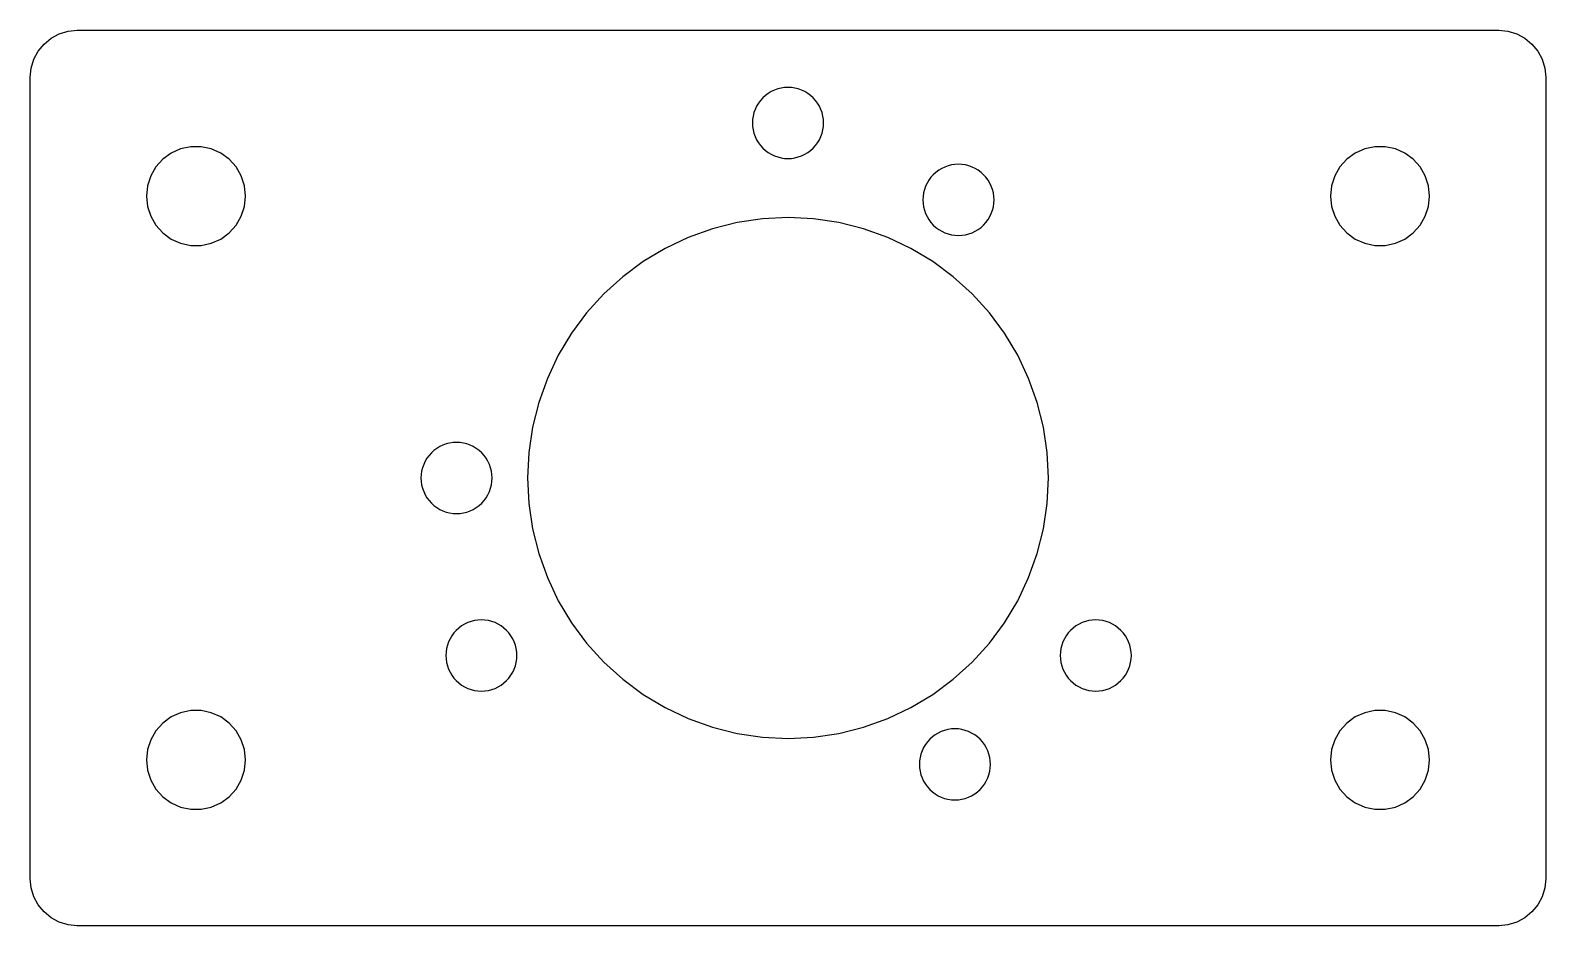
# Model space of a CAD drawing. Header units: millimetres. Extents: x 33 to 97, y -18.9 to 18.9.
import ezdxf

# ---------------------------------------------------------------- set-up
doc = ezdxf.new("R2010")
doc.units = ezdxf.units.MM
doc.layers.get('0').update_dxf_attribs({"linetype": 'CONTINUOUS'})

msp = doc.modelspace()

# ---------------------------------------------------------------- linework, layer by layer
for points in [[(95.024, -18.916), (34.976, -18.916), (34.59, -18.878), (34.218, -18.765), (33.876, -18.582), (33.575, -18.335), (33.329, -18.035), (33.146, -17.692), (33.033, -17.32), (32.995, -16.933), (32.995, 16.932), (33.033, 17.318), (33.146, 17.691), (33.329, 18.033), (33.575, 18.335), (33.876, 18.581), (34.218, 18.765), (34.59, 18.877), (34.976, 18.915), (95.024, 18.915), (95.41, 18.877), (95.782, 18.765), (96.124, 18.581), (96.425, 18.335), (96.671, 18.033), (96.854, 17.691), (96.967, 17.318), (97.005, 16.932), (97.005, -16.933), (96.967, -17.32), (96.854, -17.692), (96.671, -18.035), (96.425, -18.335), (96.124, -18.582), (95.782, -18.765), (95.41, -18.878)], [(64.292, 13.675), (64.425, 13.612), (64.564, 13.562), (64.707, 13.526), (64.853, 13.505), (65, 13.498), (65.147, 13.505), (65.293, 13.526), (65.436, 13.562), (65.575, 13.612), (65.708, 13.675), (65.835, 13.751), (65.953, 13.839), (66.062, 13.938), (66.161, 14.047), (66.249, 14.165), (66.325, 14.292), (66.388, 14.425), (66.438, 14.564), (66.474, 14.707), (66.495, 14.853), (66.502, 15), (66.495, 15.147), (66.474, 15.293), (66.438, 15.436), (66.388, 15.575), (66.325, 15.708), (66.249, 15.835), (66.161, 15.953), (66.062, 16.062), (65.953, 16.161), (65.835, 16.249), (65.708, 16.325), (65.575, 16.388), (65.436, 16.438), (65.293, 16.474), (65.147, 16.495), (65, 16.503), (64.853, 16.495), (64.707, 16.474), (64.564, 16.438), (64.425, 16.388), (64.292, 16.325), (64.165, 16.249), (64.047, 16.161), (63.938, 16.062), (63.839, 15.953), (63.751, 15.835), (63.675, 15.708), (63.612, 15.575), (63.562, 15.436), (63.526, 15.293), (63.505, 15.147), (63.498, 15), (63.505, 14.853), (63.526, 14.707), (63.562, 14.564), (63.612, 14.425), (63.675, 14.292), (63.751, 14.165), (63.839, 14.047), (63.938, 13.938), (64.047, 13.839), (64.165, 13.751)], [(38.945, 10.095), (39.345, 9.916), (39.774, 9.824), (40.212, 9.824), (40.64, 9.916), (41.041, 10.095), (41.395, 10.352), (41.688, 10.678), (41.907, 11.057), (42.043, 11.475), (42.088, 11.911), (42.043, 12.346), (41.907, 12.763), (41.688, 13.143), (41.395, 13.47), (41.041, 13.727), (40.64, 13.905), (40.212, 13.996), (39.774, 13.996), (39.345, 13.905), (38.945, 13.727), (38.591, 13.47), (38.298, 13.143), (38.079, 12.763), (37.943, 12.346), (37.897, 11.911), (37.943, 11.475), (38.079, 11.057), (38.298, 10.678), (38.591, 10.352)], [(91.409, 13.47), (91.055, 13.727), (90.655, 13.905), (90.226, 13.996), (89.788, 13.996), (89.36, 13.905), (88.959, 13.727), (88.605, 13.47), (88.312, 13.143), (88.093, 12.763), (87.957, 12.346), (87.912, 11.911), (87.957, 11.475), (88.093, 11.057), (88.312, 10.678), (88.605, 10.352), (88.959, 10.095), (89.36, 9.916), (89.788, 9.824), (90.226, 9.824), (90.655, 9.916), (91.055, 10.095), (91.409, 10.352), (91.702, 10.678), (91.921, 11.057), (92.057, 11.475), (92.103, 11.911), (92.057, 12.346), (91.921, 12.763), (91.702, 13.143)], [(70.875, 12.458), (70.812, 12.325), (70.762, 12.186), (70.726, 12.043), (70.705, 11.897), (70.697, 11.75), (70.705, 11.603), (70.726, 11.457), (70.762, 11.314), (70.812, 11.175), (70.875, 11.042), (70.951, 10.915), (71.039, 10.797), (71.138, 10.688), (71.247, 10.589), (71.365, 10.501), (71.492, 10.425), (71.625, 10.362), (71.764, 10.312), (71.907, 10.276), (72.053, 10.255), (72.2, 10.248), (72.347, 10.255), (72.493, 10.276), (72.636, 10.312), (72.775, 10.362), (72.908, 10.425), (73.035, 10.501), (73.153, 10.589), (73.262, 10.688), (73.361, 10.797), (73.449, 10.915), (73.525, 11.042), (73.588, 11.175), (73.638, 11.314), (73.674, 11.457), (73.695, 11.603), (73.702, 11.75), (73.695, 11.897), (73.674, 12.043), (73.638, 12.186), (73.588, 12.325), (73.525, 12.458), (73.449, 12.585), (73.361, 12.703), (73.262, 12.812), (73.153, 12.911), (73.035, 12.999), (72.908, 13.075), (72.775, 13.138), (72.636, 13.188), (72.493, 13.224), (72.347, 13.245), (72.2, 13.253), (72.053, 13.245), (71.907, 13.224), (71.764, 13.188), (71.625, 13.138), (71.492, 13.075), (71.365, 12.999), (71.247, 12.911), (71.138, 12.812), (71.039, 12.703), (70.951, 12.585)], [(56.495, -6.98), (57.22, -7.78), (58.02, -8.505), (58.887, -9.148), (59.813, -9.703), (60.79, -10.165), (61.806, -10.529), (62.854, -10.791), (63.922, -10.95), (65, -11.003), (66.078, -10.95), (67.146, -10.791), (68.194, -10.529), (69.21, -10.165), (70.187, -9.703), (71.113, -9.148), (71.98, -8.505), (72.78, -7.78), (73.505, -6.98), (74.148, -6.113), (74.703, -5.187), (75.165, -4.21), (75.529, -3.194), (75.791, -2.146), (75.95, -1.078), (76.003, 0), (75.95, 1.078), (75.791, 2.146), (75.529, 3.194), (75.165, 4.21), (74.703, 5.187), (74.148, 6.113), (73.505, 6.98), (72.78, 7.78), (71.98, 8.505), (71.113, 9.148), (70.187, 9.703), (69.21, 10.165), (68.194, 10.529), (67.146, 10.791), (66.078, 10.95), (65, 11.003), (63.922, 10.95), (62.854, 10.791), (61.806, 10.529), (60.79, 10.165), (59.813, 9.703), (58.887, 9.148), (58.02, 8.505), (57.22, 7.78), (56.495, 6.98), (55.852, 6.113), (55.297, 5.187), (54.835, 4.21), (54.471, 3.194), (54.209, 2.146), (54.05, 1.078), (53.997, 0), (54.05, -1.078), (54.209, -2.146), (54.471, -3.194), (54.835, -4.21), (55.297, -5.187), (55.852, -6.113)], [(51.953, -1.161), (52.062, -1.062), (52.161, -0.953), (52.249, -0.835), (52.325, -0.708), (52.388, -0.575), (52.438, -0.436), (52.474, -0.293), (52.495, -0.147), (52.502, 0), (52.495, 0.147), (52.474, 0.293), (52.438, 0.436), (52.388, 0.575), (52.325, 0.708), (52.249, 0.835), (52.161, 0.953), (52.062, 1.062), (51.953, 1.161), (51.835, 1.249), (51.708, 1.325), (51.575, 1.388), (51.436, 1.438), (51.293, 1.474), (51.147, 1.495), (51, 1.502), (50.853, 1.495), (50.707, 1.474), (50.564, 1.438), (50.425, 1.388), (50.292, 1.325), (50.165, 1.249), (50.047, 1.161), (49.938, 1.062), (49.839, 0.953), (49.751, 0.835), (49.675, 0.708), (49.612, 0.575), (49.562, 0.436), (49.526, 0.293), (49.505, 0.147), (49.497, 0), (49.505, -0.147), (49.526, -0.293), (49.562, -0.436), (49.612, -0.575), (49.675, -0.708), (49.751, -0.835), (49.839, -0.953), (49.938, -1.062), (50.047, -1.161), (50.165, -1.249), (50.292, -1.325), (50.425, -1.388), (50.564, -1.438), (50.707, -1.474), (50.853, -1.495), (51, -1.502), (51.147, -1.495), (51.293, -1.474), (51.436, -1.438), (51.575, -1.388), (51.708, -1.325), (51.835, -1.249)], [(53.552, -7.5), (53.545, -7.353), (53.524, -7.207), (53.488, -7.064), (53.438, -6.925), (53.375, -6.792), (53.299, -6.665), (53.211, -6.547), (53.112, -6.438), (53.003, -6.339), (52.885, -6.251), (52.758, -6.175), (52.625, -6.112), (52.486, -6.062), (52.343, -6.026), (52.197, -6.005), (52.05, -5.998), (51.903, -6.005), (51.757, -6.026), (51.614, -6.062), (51.475, -6.112), (51.342, -6.175), (51.215, -6.251), (51.097, -6.339), (50.988, -6.438), (50.889, -6.547), (50.801, -6.665), (50.725, -6.792), (50.662, -6.925), (50.612, -7.064), (50.576, -7.207), (50.555, -7.353), (50.547, -7.5), (50.555, -7.647), (50.576, -7.793), (50.612, -7.936), (50.662, -8.075), (50.725, -8.208), (50.801, -8.335), (50.889, -8.453), (50.988, -8.562), (51.097, -8.661), (51.215, -8.749), (51.342, -8.825), (51.475, -8.888), (51.614, -8.938), (51.757, -8.974), (51.903, -8.995), (52.05, -9.003), (52.197, -8.995), (52.343, -8.974), (52.486, -8.938), (52.625, -8.888), (52.758, -8.825), (52.885, -8.749), (53.003, -8.661), (53.112, -8.562), (53.211, -8.453), (53.299, -8.335), (53.375, -8.208), (53.438, -8.075), (53.488, -7.936), (53.524, -7.793), (53.545, -7.647)], [(76.938, -8.562), (77.047, -8.661), (77.165, -8.749), (77.292, -8.825), (77.425, -8.888), (77.564, -8.938), (77.707, -8.974), (77.853, -8.995), (78, -9.003), (78.147, -8.995), (78.293, -8.974), (78.436, -8.938), (78.575, -8.888), (78.708, -8.825), (78.835, -8.749), (78.953, -8.661), (79.062, -8.562), (79.161, -8.453), (79.249, -8.335), (79.325, -8.208), (79.388, -8.075), (79.438, -7.936), (79.474, -7.793), (79.495, -7.647), (79.503, -7.5), (79.495, -7.353), (79.474, -7.207), (79.438, -7.064), (79.388, -6.925), (79.325, -6.792), (79.249, -6.665), (79.161, -6.547), (79.062, -6.438), (78.953, -6.339), (78.835, -6.251), (78.708, -6.175), (78.575, -6.112), (78.436, -6.062), (78.293, -6.026), (78.147, -6.005), (78, -5.998), (77.853, -6.005), (77.707, -6.026), (77.564, -6.062), (77.425, -6.112), (77.292, -6.175), (77.165, -6.251), (77.047, -6.339), (76.938, -6.438), (76.839, -6.547), (76.751, -6.665), (76.675, -6.792), (76.612, -6.925), (76.562, -7.064), (76.526, -7.207), (76.505, -7.353), (76.497, -7.5), (76.505, -7.647), (76.526, -7.793), (76.562, -7.936), (76.612, -8.075), (76.675, -8.208), (76.751, -8.335), (76.839, -8.453)], [(41.395, -13.47), (41.688, -13.145), (41.907, -12.765), (42.043, -12.348), (42.088, -11.912), (42.043, -11.476), (41.907, -11.059), (41.688, -10.679), (41.395, -10.353), (41.041, -10.095), (40.64, -9.917), (40.212, -9.826), (39.774, -9.826), (39.345, -9.917), (38.945, -10.095), (38.591, -10.353), (38.298, -10.679), (38.079, -11.059), (37.943, -11.476), (37.897, -11.912), (37.943, -12.348), (38.079, -12.765), (38.298, -13.145), (38.591, -13.47), (38.945, -13.728), (39.345, -13.907), (39.774, -13.998), (40.212, -13.998), (40.64, -13.907), (41.041, -13.728)], [(88.312, -13.145), (88.605, -13.47), (88.959, -13.728), (89.36, -13.907), (89.788, -13.998), (90.226, -13.998), (90.655, -13.907), (91.055, -13.728), (91.409, -13.47), (91.702, -13.145), (91.921, -12.765), (92.057, -12.348), (92.103, -11.912), (92.057, -11.476), (91.921, -11.059), (91.702, -10.679), (91.409, -10.353), (91.055, -10.095), (90.655, -9.917), (90.226, -9.826), (89.788, -9.826), (89.36, -9.917), (88.959, -10.095), (88.605, -10.353), (88.312, -10.679), (88.093, -11.059), (87.957, -11.476), (87.912, -11.912), (87.957, -12.348), (88.093, -12.765)], [(70.612, -12.536), (70.662, -12.675), (70.725, -12.808), (70.801, -12.935), (70.889, -13.053), (70.988, -13.162), (71.097, -13.261), (71.215, -13.349), (71.342, -13.425), (71.475, -13.488), (71.614, -13.538), (71.757, -13.574), (71.903, -13.595), (72.05, -13.603), (72.197, -13.595), (72.343, -13.574), (72.486, -13.538), (72.625, -13.488), (72.758, -13.425), (72.885, -13.349), (73.003, -13.261), (73.112, -13.162), (73.211, -13.053), (73.299, -12.935), (73.375, -12.808), (73.438, -12.675), (73.488, -12.536), (73.524, -12.393), (73.545, -12.247), (73.553, -12.1), (73.545, -11.953), (73.524, -11.807), (73.488, -11.664), (73.438, -11.525), (73.375, -11.392), (73.299, -11.265), (73.211, -11.147), (73.112, -11.038), (73.003, -10.939), (72.885, -10.851), (72.758, -10.775), (72.625, -10.712), (72.486, -10.662), (72.343, -10.626), (72.197, -10.605), (72.05, -10.598), (71.903, -10.605), (71.757, -10.626), (71.614, -10.662), (71.475, -10.712), (71.342, -10.775), (71.215, -10.851), (71.097, -10.939), (70.988, -11.038), (70.889, -11.147), (70.801, -11.265), (70.725, -11.392), (70.662, -11.525), (70.612, -11.664), (70.576, -11.807), (70.555, -11.953), (70.548, -12.1), (70.555, -12.247), (70.576, -12.393)]]:
    msp.add_lwpolyline(points, close=True)

doc.saveas('drawing.dxf')
